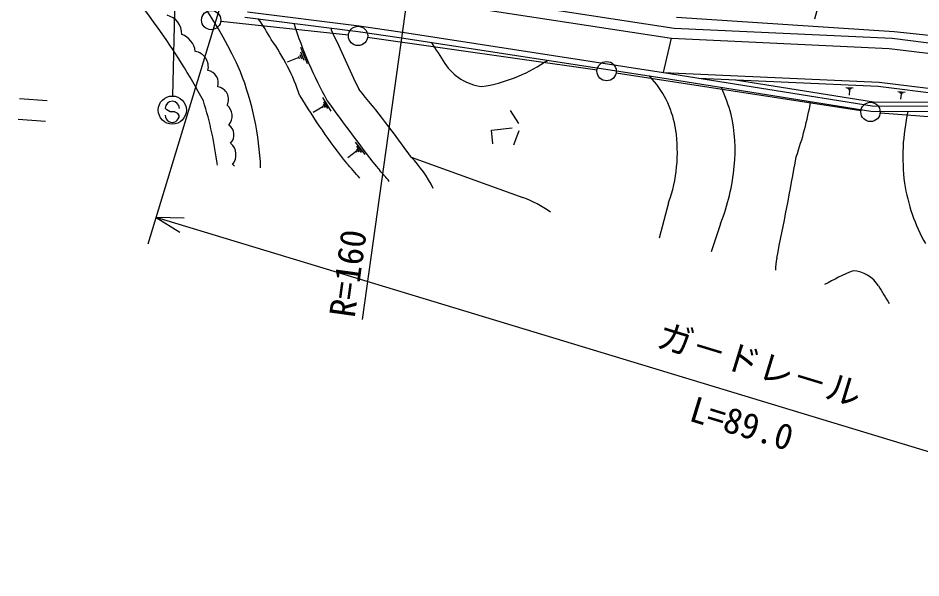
# Model space of a CAD drawing. Units: millimetres, scale not verified. Extents: x 40000 to 680000, y 20000 to 380000.
# Drawn here: x 264282 to 328523, y 268121 to 308003 of the extents above; entities that cross this region are included whole.
import ezdxf
from ezdxf.enums import TextEntityAlignment as Align

# ---------------------------------------------------------------- set-up
doc = ezdxf.new("R2010")
doc.units = ezdxf.units.MM
doc.header["$LTSCALE"] = 1000
doc.layers.add('M-BGD', color=7, linetype='Continuous', lineweight=25)
doc.layers.add('M-STR-STRC', color=7, linetype='Continuous', lineweight=25)
doc.styles.add('@ＭＳ ゴシック', font='')
doc.styles.add('ＭＳ ゴシック', font='')
doc.styles.get('@ＭＳ ゴシック').set_extended_font_data('@MS Gothic')
doc.styles.get('ＭＳ ゴシック').set_extended_font_data('MS Gothic')

msp = doc.modelspace()

# ---------------------------------------------------------------- linework, layer by layer
at = {"layer": 'M-BGD'}
for p, q in [((294291, 326147), (288773, 286530)), ((282543, 321581), (273517, 291893)), ((322114, 312244), (320954, 307930)), ((292073, 310219), (310954, 307288)), ((291969, 309476), (310783, 306558)), ((280600, 308448), (288555, 307440)), ((278703, 307783), (287789, 306804)), ((280421, 308068), (288493, 307045)), ((281387, 307915), (281428, 307940)), ((311136, 308070), (326609, 307045)), ((288555, 307440), (291624, 307000)), ((310954, 307288), (326469, 306565)), ((288493, 307045), (291569, 306604)), ((289152, 306634), (305481, 304312)), ((291569, 306604), (310122, 303735)), ((291624, 307000), (310214, 304124)), ((310214, 304124), (310783, 306558)), ((310783, 306558), (326259, 305845)), ((326469, 306565), (340566, 304782)), ((326609, 307045), (340805, 305564)), ((284375, 305935), (284854, 304759)), ((326259, 305845), (340347, 304065)), ((284262, 305203), (283439, 304868)), ((284232, 305277), (284292, 305130)), ((284319, 305398), (284439, 305104)), ((284377, 305593), (284616, 305005)), ((306840, 304111), (324256, 301419)), ((310214, 304124), (325558, 303445)), ((310214, 304124), (325061, 301746)), ((310122, 303735), (324949, 301362)), ((312730, 303721), (325474, 303157)), ((315331, 303606), (325146, 302034)), ((325558, 303445), (339616, 301674)), ((323173, 303059), (323708, 303035)), ((323304, 303000), (323572, 302988)), ((323369, 302943), (323503, 302937)), ((323400, 302888), (323467, 302885)), ((323433, 302887), (323417, 302512)), ((325474, 303157), (337149, 301687)), ((326881, 302779), (327401, 302713)), ((327005, 302710), (327265, 302677)), ((327063, 302650), (327193, 302634)), ((327122, 302590), (327076, 302226)), ((327089, 302594), (327154, 302586)), ((264394, 302281), (266357, 302131)), ((285953, 302349), (286546, 301375)), ((286004, 302046), (286300, 301559)), ((325146, 302034), (334670, 301999)), ((285957, 301684), (285275, 301268)), ((285920, 301745), (285994, 301623)), ((285980, 301865), (286129, 301621)), ((299301, 301408), (299896, 300482)), ((324949, 301362), (339499, 301292)), ((325061, 301746), (339616, 301674)), ((264282, 300809), (266245, 300659)), ((325620, 301259), (344523, 299748)), ((299564, 298962), (299948, 299993)), ((288276, 299152), (288952, 298279)), ((288357, 298866), (288695, 298430)), ((288352, 298513), (287740, 298040)), ((288310, 298567), (288394, 298458)), ((288355, 298690), (288524, 298471)), ((292250, 298097), (300189, 295217)), ((309928, 292357), (310574, 294853)), ((358577, 268121), (274099, 293806)), ((276097, 293740), (274099, 293806)), ((274099, 293806), (275796, 292749)), ((314271, 293350), (313592, 291350))]:
    msp.add_line(p, q, dxfattribs=at)
msp.add_lwpolyline([(298070, 299049), (297965, 300027), (299433, 300185)], dxfattribs=at)
for centre in [(278020, 307856), (288472, 306730), (306161, 304216), (324935, 301314)]:
    msp.add_circle(centre, 687, dxfattribs=at)
for centre, radius, start, end in [((253278, 292392), 29302, 23.7276, 45.10192), ((233823, 278548), 49600, 28.35253, 42.66218), ((274592, 306891), 1338, 357.74318, 77.34052), ((268984, 299131), 15205, 28.90925, 35.43773), ((312725, 316799), 30247, 197.65205, 209.05372), ((257873, 300245), 29530, 13.44376, 13.80537), ((720434, 505077), 476874, 204.52779, 205.08), ((275394, 305420), 1516, 7.98052, 69.36657), ((269836, 297648), 15272, 18.37542, 35.33703), ((446490, 403662), 181204, 212.50889, 213.07643), ((276697, 304522), 1126, 347.06135, 79.81762), ((297740, 306780), 3686, 213.07643, 262.90009), ((295562, 314152), 11163, 278.87305, 303.56828), ((305475, 297071), 8632, 113.52158, 115.68015), ((277625, 303378), 908, 341.94456, 79.21063), ((260166, 296413), 21398, 2.48874, 21.2914), ((304202, 299107), 6919, 41.15621, 43.56962), ((304121, 299036), 7026, 8.10442, 41.15621), ((278379, 302225), 878, 331.4862, 82.90428), ((232077, 255615), 73658, 35.22217, 39.97642), ((297361, 295861), 18434, 16.64741, 22.99027), ((252384, 294287), 26279, 7.08272, 17.3029), ((324268, 326510), 46619, 211.05206, 218.22465), ((393098, 378354), 131235, 215.51936, 218.23517), ((296237, 306353), 24815, 340.63636, 350.00628), ((278484, 301025), 1027, 321.25541, 49.52243), ((342015, 298117), 14780, 167.36717, 187.28372), ((303406, 298589), 11894, 354.48066, 12.39946), ((278802, 299687), 846, 315.57356, 55.22528), ((300428, 298450), 10764, 340.47767, 8.42227), ((278702, 298263), 1089, 320.29475, 49.71318), ((285959, 291980), 8774, 26.30634, 44.19681), ((65301, 343309), 258330, 348.29622, 349.92662), ((278919, 296704), 1064, 44.83775, 54.24181), ((278549, 288591), 12847, 38.52274, 44.93178), ((299941, 298923), 15375, 338.74771, 354.48066), ((285076, 292155), 7014, 36.94847, 45.22713), ((339861, 298162), 12653, 188.71969, 209.46616), ((297358, 287413), 8302, 54.60523, 70.06165), ((322178, 290095), 4001, 168.29622, 180.82549), ((333075, 268160), 23776, 113.23379, 118.68012), ((323528, 287664), 2350, 32.61469, 85.90893), ((341319, 297690), 18075, 208.98738, 213.64953)]:
    msp.add_arc(centre, radius, start, end, dxfattribs=at)
at = {"layer": 'M-STR-STRC'}
for p, q in [((275739, 322737), (275279, 302447)), ((274857, 301458), (274757, 301576)), ((275101, 301319), (274857, 301458)), ((275402, 301317), (275101, 301319)), ((275647, 301205), (275402, 301317)), ((275753, 301069), (275647, 301205))]:
    msp.add_line(p, q, dxfattribs=at)
msp.add_circle((275256, 301448), 1000, dxfattribs=at)
for centre, start, end in [((275257, 301573), 359.55488, 179.55488), ((275253, 301073), 179.55488, 359.55488)]:
    msp.add_arc(centre, 500, start, end, dxfattribs=at)

# ---------------------------------------------------------------- texts
at = {"layer": 'M-BGD', "style": 'ＭＳ ゴシック'}
msp.add_text('R=160 ', height=1833, rotation=82.071, dxfattribs=at).set_placement((288773, 286530), align=Align.BOTTOM_LEFT)
msp.add_text('ガ－ドレ－ル', height=1833, rotation=343.088, dxfattribs=at).set_placement((316629, 281920), align=Align.BOTTOM_CENTER)
at = {"layer": 'M-BGD', "style": '@ＭＳ ゴシック'}
msp.add_text('L=89.0', height=1833, rotation=343.088, dxfattribs=at).set_placement((316047, 280007), align=Align.TOP_CENTER)

doc.saveas('drawing.dxf')
